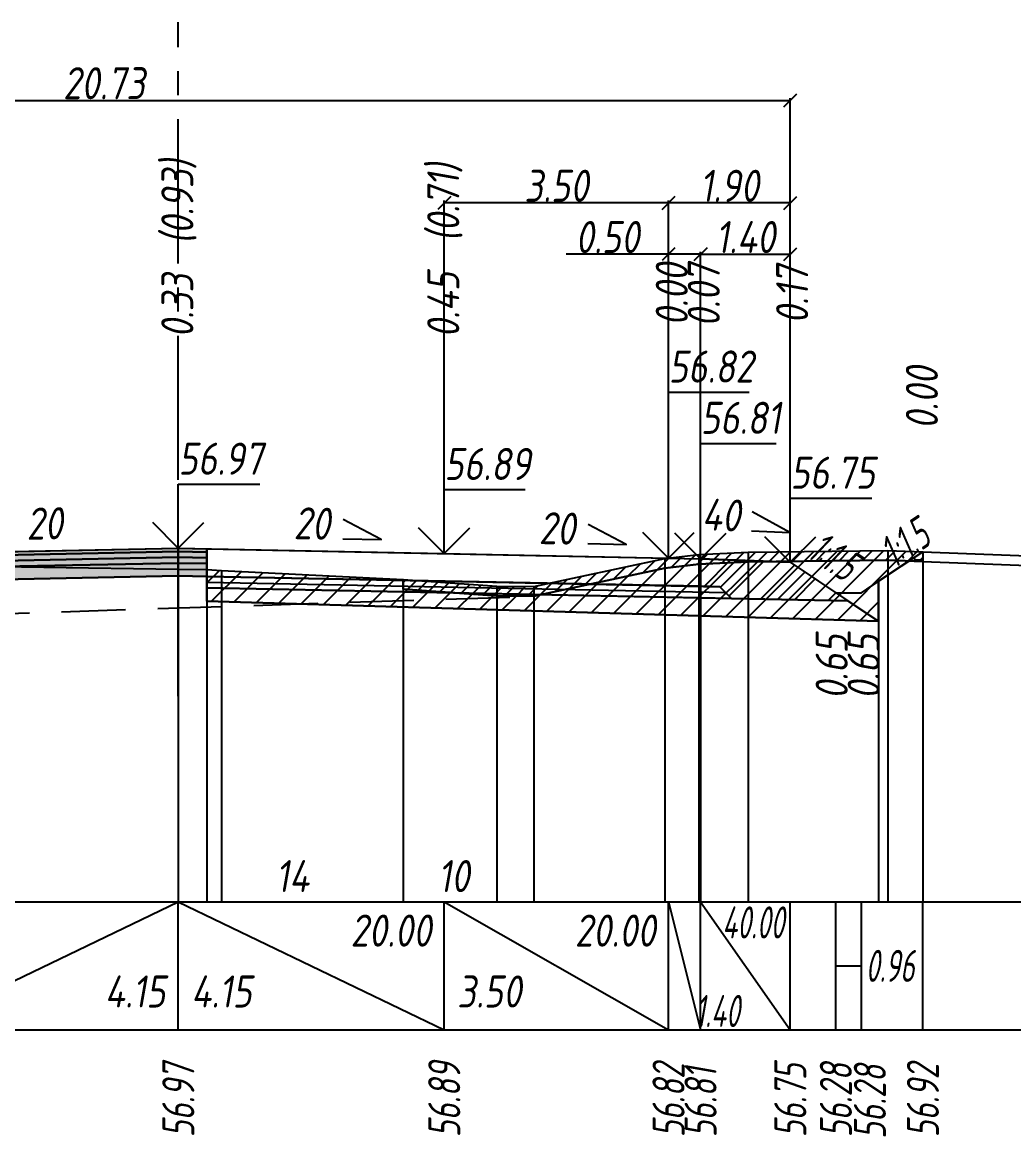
# Model space of a CAD drawing. Extents: x -717 to 1451, y -133302 to 233.
# Drawn here: x 163.2 to 240.6, y -78570.3 to -78483.4 of the extents above; entities that cross this region are included whole.
import ezdxf
from ezdxf.enums import TextEntityAlignment as Align

# ---------------------------------------------------------------- set-up
doc = ezdxf.new("R2010")
doc.units = 0
doc.linetypes.add('осевая2', pattern=[1.125, 0.75, -0.125, 0.125, -0.125])
doc.linetypes.add('штриховая', pattern=[0.75, 0.5, -0.25])
for name, color, linetype in [('Интерполированный поперечник', 2, 'Continuous'), ('Код_514', 1, 'Continuous'), ('Контур_0', 7, 'Continuous'), ('Контур_2521', 7, 'Continuous'), ('Контур_2564', 7, 'Continuous'), ('Контур_2660', 7, 'Continuous'), ('Контур_2665', 7, 'Continuous'), ('Контур_400', 7, 'Continuous'), ('Контур_508', 7, 'Continuous'), ('Контур_512', 7, 'Continuous'), ('Контур_513', 7, 'Continuous'), ('Красный поперечник', 1, 'Continuous'), ('Объём_2501', 7, 'Continuous'), ('Объём_2564', 7, 'Continuous'), ('Объём_2650', 7, 'Continuous'), ('Объём_2660', 7, 'Continuous'), ('Объём_2661', 7, 'Continuous'), ('Объём_2662', 7, 'Continuous'), ('Объём_2663', 7, 'Continuous'), ('Объём_2664', 7, 'Continuous'), ('Объём_2665', 7, 'Continuous'), ('Объём_2666', 7, 'Continuous'), ('Объём_2753', 7, 'Continuous'), ('Ось', 1, 'осевая2'), ('Откосы', 7, 'Continuous'), ('Отметки покрытия', 7, 'Continuous'), ('Рабочие отметки', 7, 'Continuous'), ('Рабочие отметки доп.', 7, 'Continuous'), ('Слои выравнивания', 7, 'Continuous'), ('Таблица', 7, 'Continuous'), ('Уклоны проезжей части', 7, 'Continuous'), ('Черный поперечник', 3, 'Continuous')]:
    doc.layers.add(name, color=color, linetype=linetype)
for name, color, linetype, true_color in [('Контур_2540', 2, 'Continuous', 0xffff00), ('Контур_2560', 2, 'Continuous', 0xffff00), ('Контур_2561', 7, 'Continuous', 0xff8040), ('Контур_2562', 3, 'Continuous', 0x00ff00), ('Контур_2563', 7, 'Continuous', 0xff8000), ('Контур_2570', 7, 'Continuous', 0x80ff00), ('Контур_2725', 7, 'Continuous', 0x323232), ('Контур_2736', 4, 'Continuous', 0x00ffff), ('Контур_2760', 7, 'Continuous', 0x323232), ('Контур_2761', 7, 'Continuous', 0x323232), ('Контур_2762', 7, 'Continuous', 0x323232), ('Контур_2763', 7, 'Continuous', 0x323232), ('Контур_402', 7, 'Continuous', 0xff6464), ('Контур_703', 4, 'Continuous', 0x00ffff), ('Контур_707', 4, 'Continuous', 0x00ffff), ('Контур_720', 131, 'Continuous', 0xaaffff), ('Объём_2500', 7, 'Continuous', 0xc0c0c0), ('Объём_2520', 7, 'Continuous', 0x80ffff), ('Объём_2540', 2, 'Continuous', 0xffff00), ('Объём_2560', 2, 'Continuous', 0xffff00), ('Объём_2561', 7, 'Continuous', 0xff8040), ('Объём_2562', 3, 'Continuous', 0x00ff00), ('Объём_2563', 7, 'Continuous', 0xff8000), ('Объём_2570', 7, 'Continuous', 0x80ff00), ('Объём_2580', 3, 'Continuous', 0x00ff00), ('Объём_2600', 7, 'Continuous', 0x808000), ('Объём_2746', 2, 'Continuous', 0xffff00)]:
    doc.layers.add(name, color=color, linetype=linetype, true_color=true_color)
doc.styles.get("Standard").update_dxf_attribs({"font": 'txt', "height": 2.5})
doc.styles.add('М', font='romand.shx', dxfattribs={"width": 0.8, "oblique": 10, "height": 2.5})
doc.dimstyles.get("Standard").update_dxf_attribs({"dimtxt": 0.18, "dimasz": 0.18, "dimexe": 0.18, "dimexo": 0.0625, "dimgap": 0.09, "dimtad": 0, "dimtih": 1, "dimtoh": 1, "dimdec": 4, "dimzin": 0, "dimdsep": 46, "dimtxsty": 'Standard', "dimcen": 0.09, "dimadec": 0, "dimazin": 0, "dimtfac": 1, "dimtdec": 4, "dimtofl": 0, "dimtmove": 0, "dimatfit": 3, "dimfxl": 1, "dimtolj": 1, "dimtzin": 0, "dimarcsym": 0})

# ---------------------------------------------------------------- blocks, each defined once
blk = doc.blocks.new('_Oblique')
at = {"color": 0, "linetype": 'ByBlock', "lineweight": -2}
blk.add_line((-0.5, -0.5), (0.5, 0.5), dxfattribs=at)
blk = doc.blocks.new('*D3189')
at = {"color": 0, "lineweight": -2, "transparency": 16777216}
for p, q in [((216.147, -78525.246), (216.147, -78501.314)), ((216.147, -78501.494), (223.147, -78501.494)), ((223.147, -78525.526), (223.147, -78501.314))]:
    blk.add_line(p, q, dxfattribs=at)
at = {"layer": 'Defpoints', "color": 0, "transparency": 16777216}
for p in [(223.147, -78501.494), (216.147, -78525.309), (223.147, -78525.589)]:
    blk.add_point(p, dxfattribs=at)
at = {"color": 0, "lineweight": -2, "transparency": 16777216, "rotation": 180}
blk.add_blockref('_Oblique', (216.147, -78501.494), dxfattribs=at)
at = {"color": 0, "lineweight": -2, "transparency": 16777216}
blk.add_blockref('_Oblique', (223.147, -78501.494), dxfattribs=at)
at = {"color": 0, "transparency": 16777216, "insert": (219.647, -78500.154), "char_height": 2.5, "width": 0.69, "attachment_point": 5, "style": 'М'}
blk.add_mtext('\\A1;1.40', dxfattribs=at)
blk = doc.blocks.new('*D3191')
at = {"color": 0, "lineweight": -2, "transparency": 16777216}
for p, q in [((213.647, -78501.494), (205.655, -78501.494)), ((213.647, -78525.196), (213.647, -78501.314)), ((216.147, -78501.494), (213.647, -78501.494)), ((216.147, -78525.246), (216.147, -78501.314))]:
    blk.add_line(p, q, dxfattribs=at)
at = {"layer": 'Defpoints', "color": 0, "transparency": 16777216}
for p in [(216.147, -78501.494), (213.647, -78525.259), (216.147, -78525.309)]:
    blk.add_point(p, dxfattribs=at)
at = {"color": 0, "lineweight": -2, "transparency": 16777216, "rotation": 180}
blk.add_blockref('_Oblique', (213.647, -78501.494), dxfattribs=at)
at = {"color": 0, "lineweight": -2, "transparency": 16777216}
blk.add_blockref('_Oblique', (216.147, -78501.494), dxfattribs=at)
at = {"color": 0, "transparency": 16777216, "insert": (208.882, -78500.154), "char_height": 2.5, "width": 0.72, "attachment_point": 5, "style": 'М'}
blk.add_mtext('\\A1;0.50', dxfattribs=at)
blk = doc.blocks.new('*D3193')
at = {"color": 0, "lineweight": -2, "transparency": 16777216}
for p, q in [((196.147, -78524.846), (196.147, -78497.314)), ((213.647, -78497.494), (196.147, -78497.494)), ((213.647, -78525.196), (213.647, -78497.314))]:
    blk.add_line(p, q, dxfattribs=at)
at = {"layer": 'Defpoints', "color": 0, "transparency": 16777216}
for p in [(196.147, -78497.494), (196.147, -78524.909), (213.647, -78525.259)]:
    blk.add_point(p, dxfattribs=at)
at = {"color": 0, "lineweight": -2, "transparency": 16777216, "rotation": 180}
blk.add_blockref('_Oblique', (196.147, -78497.494), dxfattribs=at)
at = {"color": 0, "lineweight": -2, "transparency": 16777216}
blk.add_blockref('_Oblique', (213.647, -78497.494), dxfattribs=at)
at = {"color": 0, "transparency": 16777216, "insert": (204.897, -78496.154), "char_height": 2.5, "width": 0.75, "attachment_point": 5, "style": 'М'}
blk.add_mtext('\\A1;3.50', dxfattribs=at)
blk = doc.blocks.new('*D3194')
at = {"color": 0, "lineweight": -2, "transparency": 16777216}
for p, q in [((213.647, -78525.196), (213.647, -78497.314)), ((223.147, -78497.494), (213.647, -78497.494)), ((223.147, -78525.526), (223.147, -78497.314))]:
    blk.add_line(p, q, dxfattribs=at)
at = {"layer": 'Defpoints', "color": 0, "transparency": 16777216}
for p in [(213.647, -78497.494), (213.647, -78525.259), (223.147, -78525.589)]:
    blk.add_point(p, dxfattribs=at)
at = {"color": 0, "lineweight": -2, "transparency": 16777216, "rotation": 180}
blk.add_blockref('_Oblique', (213.647, -78497.494), dxfattribs=at)
at = {"color": 0, "lineweight": -2, "transparency": 16777216}
blk.add_blockref('_Oblique', (223.147, -78497.494), dxfattribs=at)
at = {"color": 0, "transparency": 16777216, "insert": (218.397, -78496.154), "char_height": 2.5, "width": 0.69, "attachment_point": 5, "style": 'М'}
blk.add_mtext('\\A1;1.90', dxfattribs=at)
blk = doc.blocks.new('*D3196')
at = {"color": 0, "lineweight": -2, "transparency": 16777216}
for p, q in [((119.507, -78525.663), (119.507, -78489.314)), ((223.147, -78525.526), (223.147, -78489.314)), ((119.507, -78489.494), (223.147, -78489.494))]:
    blk.add_line(p, q, dxfattribs=at)
at = {"layer": 'Defpoints', "color": 0, "transparency": 16777216}
for p in [(223.147, -78489.494), (119.507, -78525.725), (223.147, -78525.589)]:
    blk.add_point(p, dxfattribs=at)
at = {"color": 0, "lineweight": -2, "transparency": 16777216, "rotation": 180}
blk.add_blockref('_Oblique', (119.507, -78489.494), dxfattribs=at)
at = {"color": 0, "lineweight": -2, "transparency": 16777216}
blk.add_blockref('_Oblique', (223.147, -78489.494), dxfattribs=at)
at = {"color": 0, "transparency": 16777216, "insert": (169.599, -78488.154), "char_height": 2.5, "width": 0.93, "attachment_point": 5, "style": 'М'}
blk.add_mtext('\\A1;20.73', dxfattribs=at)

msp = doc.modelspace()

# ---------------------------------------------------------------- hatches: boundary and pattern name
at = {"layer": 'Объём_2563'}
h = msp.add_hatch(dxfattribs=at)
h.set_pattern_fill('ANSI31', color=256, scale=0.3)
h.paths.add_polyline_path([(217.647, -78527.426), (216.147, -78527.396), (216.147, -78525.246), (223.147, -78525.526), (227.647, -78528.526), (218.566, -78528.345)])
at = {"layer": 'Объём_2570'}
h = msp.add_hatch(dxfattribs=at)
h.set_pattern_fill('ANSI31', color=256, scale=0.2)
h.paths.add_polyline_path([(233.491, -78525.454), (230.768, -78525.352), (219.85, -78525.489), (216.009, -78525.663), (213.348, -78525.975), (203.139, -78528.171), (200.238, -78528.134), (192.938, -78527.626), (192.938, -78526.876), (200.238, -78527.384), (203.139, -78527.421), (213.348, -78525.225), (216.009, -78524.913), (219.85, -78524.739), (230.768, -78524.602), (233.491, -78524.704)])
at = {"layer": 'Объём_2600'}
h = msp.add_hatch(dxfattribs=at)
h.set_pattern_fill('HONEY', color=5, scale=0.3)
h.paths.add_polyline_path([(232.427, -78525.414), (233.491, -78524.704), (233.491, -78525.454)])
h = msp.add_hatch(dxfattribs=at)
h.set_pattern_fill('ANSI31', color=6, scale=0.4)
h.paths.add_polyline_path([(230.039, -78527.006), (230.039, -78530.121), (177.629, -78528.548), (177.629, -78526.091), (178.77, -78526.163), (192.938, -78526.876), (192.938, -78527.626), (200.238, -78528.134), (203.139, -78528.171), (213.348, -78525.975), (216.009, -78525.663), (219.85, -78525.489), (230.768, -78525.352), (232.427, -78525.414)])
at = {"layer": 'Слои выравнивания'}
for color, points in [(2, [(129.693, -78525.346), (131.041, -78525.319), (137.147, -78525.196), (153.067, -78524.878), (154.387, -78524.852), (154.647, -78524.846), (161.656, -78524.706), (175.397, -78524.431), (175.397, -78524.681), (161.656, -78524.956), (154.647, -78525.096), (154.387, -78525.102), (153.067, -78525.128), (137.147, -78525.446), (131.041, -78525.569), (129.693, -78525.596)]), (3, [(129.693, -78525.596), (131.041, -78525.569), (137.147, -78525.446), (153.067, -78525.128), (154.387, -78525.102), (154.647, -78525.096), (161.656, -78524.956), (175.397, -78524.681), (175.397, -78525.131), (161.656, -78525.406), (154.647, -78525.546), (154.387, -78525.552), (153.067, -78525.578), (137.147, -78525.896), (131.041, -78526.019), (129.693, -78526.046)]), (2, [(175.397, -78524.431), (177.629, -78524.476), (177.629, -78524.726), (175.397, -78524.681)]), (3, [(175.397, -78524.681), (177.629, -78524.726), (177.629, -78525.176), (175.397, -78525.131)]), (4, [(129.693, -78526.046), (131.041, -78526.019), (137.147, -78525.896), (153.067, -78525.578), (154.387, -78525.552), (154.647, -78525.546), (161.656, -78525.406), (175.397, -78525.131), (175.397, -78525.581), (161.656, -78525.856), (154.647, -78525.996), (154.387, -78526.002), (153.067, -78526.028), (137.147, -78526.346), (131.041, -78526.469), (129.693, -78526.496)]), (5, [(129.693, -78526.496), (131.041, -78526.469), (137.147, -78526.346), (153.067, -78526.028), (154.387, -78526.002), (154.647, -78525.996), (161.656, -78525.856), (175.397, -78525.581), (175.397, -78526.581), (161.656, -78526.856), (154.647, -78526.996), (154.387, -78527.002), (153.067, -78527.028), (137.147, -78527.346), (131.041, -78527.469), (129.693, -78527.496)]), (4, [(175.397, -78525.131), (177.629, -78525.176), (177.629, -78525.626), (175.397, -78525.581)]), (5, [(175.397, -78525.581), (177.629, -78525.626), (177.629, -78526.626), (175.397, -78526.581)])]:
    msp.add_hatch(color=color, dxfattribs=at).paths.add_polyline_path(points)

# ---------------------------------------------------------------- linework, layer by layer
at = {"layer": 'Интерполированный поперечник', "linetype": 'штриховая', "ltscale": 10, "flags": 128}
msp.add_lwpolyline([(91.331, -78531.829), (203.139, -78528.171)], dxfattribs=at)
at = {"layer": 'Код_514'}
for p, q in [((154.647, -78562), (175.397, -78552)), ((175.397, -78562), (175.397, -78552)), ((175.397, -78552), (196.147, -78562)), ((196.147, -78562), (196.147, -78552)), ((196.147, -78552), (213.647, -78562)), ((213.647, -78562), (213.647, -78552)), ((213.647, -78552), (216.147, -78562)), ((216.147, -78562), (216.147, -78552)), ((216.147, -78552), (223.147, -78562)), ((223.147, -78562), (223.147, -78552)), ((226.703, -78562), (226.703, -78552)), ((228.703, -78562), (228.703, -78552)), ((233.491, -78562), (233.491, -78552)), ((226.703, -78557), (228.703, -78557))]:
    msp.add_line(p, q, dxfattribs=at)
at = {"layer": 'Контур_0', "color": 18, "true_color": 0x000000, "flags": 128}
for points in [[(177.629, -78524.476), (216.147, -78525.246), (216.147, -78527.396), (177.629, -78526.626), (177.629, -78524.476), (177.629, -78524.476)], [(196.147, -78526.996), (217.647, -78527.426), (218.566, -78528.345), (177.629, -78527.526), (177.629, -78526.626), (196.147, -78526.996), (196.147, -78526.996)], [(216.147, -78527.396), (217.647, -78527.426), (218.566, -78528.345), (227.647, -78528.526)]]:
    msp.add_lwpolyline(points, dxfattribs=at)
at = {"layer": 'Контур_2521', "color": 18, "true_color": 0x000000, "flags": 128}
msp.add_lwpolyline([(177.629, -78527.076), (218.106, -78527.886)], dxfattribs=at)
at = {"layer": 'Контур_2540', "flags": 128}
msp.add_lwpolyline([(177.629, -78527.526), (227.647, -78528.526), (230.039, -78530.121), (177.629, -78528.548), (177.629, -78527.526), (177.629, -78527.526)], dxfattribs=at)
at = {"layer": 'Контур_2560', "flags": 128}
msp.add_lwpolyline([(216.147, -78525.246), (223.147, -78525.526), (223.147, -78525.526), (223.147, -78525.526)], dxfattribs=at)
at = {"layer": 'Контур_2561', "flags": 128}
msp.add_lwpolyline([(216.147, -78525.246), (216.147, -78525.246), (223.147, -78525.526), (223.147, -78525.526), (216.147, -78525.246)], dxfattribs=at)
at = {"layer": 'Контур_2562', "flags": 128}
msp.add_lwpolyline([(223.147, -78525.526), (223.147, -78525.526), (223.147, -78525.526), (223.147, -78525.526), (223.147, -78525.526)], dxfattribs=at)
at = {"layer": 'Контур_2563', "flags": 128}
msp.add_lwpolyline([(217.647, -78527.426), (216.147, -78527.396), (216.147, -78525.246), (223.147, -78525.526), (227.647, -78528.526), (218.566, -78528.345), (217.647, -78527.426), (217.647, -78527.426)], dxfattribs=at)
at = {"layer": 'Контур_2564', "flags": 128}
msp.add_lwpolyline([(216.147, -78525.246), (223.147, -78525.526)], dxfattribs=at)
at = {"layer": 'Контур_2570', "flags": 128}
msp.add_lwpolyline([(86.234, -78532.75), (91.331, -78532.579), (98.008, -78531.793), (98.008, -78531.793), (102.141, -78530.807), (111.006, -78528.881), (111.006, -78528.131), (112.055, -78528.024), (129.693, -78526.337), (131.041, -78526.304), (153.067, -78525.729), (154.387, -78525.749), (175.397, -78526.058), (177.629, -78526.091), (178.77, -78526.163), (192.938, -78526.876), (192.938, -78527.626), (200.238, -78528.134), (203.139, -78528.171), (213.348, -78525.975), (216.009, -78525.663), (219.85, -78525.489), (230.768, -78525.352), (243.043, -78525.814)], dxfattribs=at)
at = {"layer": 'Контур_2660', "flags": 128}
msp.add_lwpolyline([(177.629, -78528.548), (230.039, -78530.121)], dxfattribs=at)
at = {"layer": 'Контур_2665', "flags": 128}
msp.add_lwpolyline([(223.147, -78525.526), (223.147, -78525.526)], dxfattribs=at)
at = {"layer": 'Контур_2725', "flags": 128}
msp.add_lwpolyline([(129.693, -78527.496), (131.041, -78527.469), (137.147, -78527.346), (153.067, -78527.028), (154.387, -78527.002), (154.647, -78526.996), (161.656, -78526.856), (175.397, -78526.581), (177.629, -78526.626)], dxfattribs=at)
at = {"layer": 'Контур_2736', "flags": 128}
msp.add_lwpolyline([(223.147, -78525.526), (223.147, -78525.526)], dxfattribs=at)
at = {"layer": 'Контур_2760', "flags": 128}
msp.add_lwpolyline([(129.693, -78525.346), (131.041, -78525.319), (137.147, -78525.196), (153.067, -78524.878), (154.387, -78524.852), (154.647, -78524.846), (161.656, -78524.706), (175.397, -78524.431), (177.629, -78524.476)], dxfattribs=at)
at = {"layer": 'Контур_2761', "flags": 128}
msp.add_lwpolyline([(129.693, -78525.596), (131.041, -78525.569), (137.147, -78525.446), (153.067, -78525.128), (154.387, -78525.102), (154.647, -78525.096), (161.656, -78524.956), (175.397, -78524.681), (177.629, -78524.726)], dxfattribs=at)
at = {"layer": 'Контур_2762', "flags": 128}
msp.add_lwpolyline([(129.693, -78526.046), (131.041, -78526.019), (137.147, -78525.896), (153.067, -78525.578), (154.387, -78525.552), (154.647, -78525.546), (161.656, -78525.406), (175.397, -78525.131), (177.629, -78525.176)], dxfattribs=at)
at = {"layer": 'Контур_2763', "flags": 128}
msp.add_lwpolyline([(129.693, -78526.496), (131.041, -78526.469), (137.147, -78526.346), (153.067, -78526.028), (154.387, -78526.002), (154.647, -78525.996), (161.656, -78525.856), (175.397, -78525.581), (177.629, -78525.626)], dxfattribs=at)
at = {"layer": 'Контур_400', "flags": 128}
for points in [[(125.17, -78525.436), (127.67, -78525.386), (127.67, -78525.386), (137.147, -78525.196), (137.147, -78525.196), (137.147, -78525.196), (137.147, -78525.196), (154.647, -78524.846), (175.397, -78524.431)], [(175.397, -78524.431), (196.147, -78524.846), (213.647, -78525.196), (213.647, -78525.196), (213.647, -78525.196), (213.647, -78525.196), (213.647, -78525.196), (213.647, -78525.196), (216.147, -78525.246)]]:
    msp.add_lwpolyline(points, dxfattribs=at)
at = {"layer": 'Контур_402', "flags": 128}
msp.add_lwpolyline([(112.446, -78530.37), (129.693, -78529.853), (129.693, -78527.496), (175.397, -78526.581), (177.629, -78526.626), (177.629, -78528.548), (230.039, -78530.121)], dxfattribs=at)
at = {"layer": 'Контур_508', "flags": 128}
msp.add_lwpolyline([(111.234, -78531.178), (112.446, -78530.37), (129.693, -78529.853), (129.693, -78527.496), (175.397, -78526.581), (177.629, -78526.626), (177.629, -78528.548), (230.039, -78530.121), (230.039, -78527.006), (233.491, -78524.704)], dxfattribs=at)
at = {"layer": 'Контур_512', "flags": 128}
msp.add_lwpolyline([(177.629, -78528.548), (230.039, -78530.121), (230.039, -78527.006), (233.491, -78524.704)], dxfattribs=at)
at = {"layer": 'Контур_513', "flags": 128}
msp.add_lwpolyline([(111.234, -78531.178), (112.446, -78530.37), (129.693, -78529.853), (129.693, -78527.496), (175.397, -78526.581), (177.629, -78526.626), (177.629, -78528.548), (230.039, -78530.121), (230.039, -78527.006), (233.491, -78524.704)], dxfattribs=at)
at = {"layer": 'Контур_703', "flags": 128}
for points in [[(223.147, -78525.526), (223.147, -78525.526)], [(223.147, -78525.526), (226.703, -78527.897)], [(223.147, -78525.526), (226.703, -78527.897)]]:
    msp.add_lwpolyline(points, dxfattribs=at)
at = {"layer": 'Контур_707', "flags": 128}
for points in [[(228.703, -78527.897), (232.258, -78525.526), (232.258, -78525.526), (233.491, -78524.704)], [(232.258, -78525.526), (232.258, -78525.526), (233.491, -78524.704)], [(228.703, -78527.897), (232.258, -78525.526)]]:
    msp.add_lwpolyline(points, dxfattribs=at)
at = {"layer": 'Контур_720', "flags": 128}
msp.add_lwpolyline([(226.703, -78527.897), (228.703, -78527.897)], dxfattribs=at)
at = {"layer": 'Красный поперечник'}
for p, q in [((154.647, -78524.846), (175.397, -78524.431)), ((175.397, -78524.431), (196.147, -78524.846)), ((196.147, -78524.846), (213.647, -78525.196)), ((228.703, -78527.897), (233.491, -78524.704)), ((233.491, -78524.704), (233.491, -78552)), ((213.647, -78525.196), (216.147, -78525.246)), ((216.147, -78525.246), (223.147, -78525.526)), ((223.147, -78525.526), (226.703, -78527.897)), ((230.039, -78527.006), (230.039, -78552)), ((226.703, -78527.897), (228.703, -78527.897)), ((177.629, -78528.548), (177.629, -78552)), ((230.039, -78530.121), (230.039, -78552))]:
    msp.add_line(p, q, dxfattribs=at)
at = {"layer": 'Объём_2500', "color": 18, "true_color": 0x000000, "flags": 128}
msp.add_lwpolyline([(177.629, -78524.476), (216.147, -78525.246), (216.147, -78527.396), (177.629, -78526.626), (177.629, -78524.476), (177.629, -78524.476)], dxfattribs=at)
at = {"layer": 'Объём_2501', "flags": 128}
for points in [[(125.17, -78525.436), (127.67, -78525.386), (127.67, -78525.386), (137.147, -78525.196), (137.147, -78525.196), (137.147, -78525.196), (137.147, -78525.196), (154.647, -78524.846), (175.397, -78524.431)], [(175.397, -78524.431), (196.147, -78524.846), (213.647, -78525.196), (213.647, -78525.196), (213.647, -78525.196), (213.647, -78525.196), (213.647, -78525.196), (213.647, -78525.196), (216.147, -78525.246)]]:
    msp.add_lwpolyline(points, dxfattribs=at)
at = {"layer": 'Объём_2520', "color": 250, "flags": 128}
msp.add_lwpolyline([(196.147, -78526.996), (217.647, -78527.426), (218.566, -78528.345), (177.629, -78527.526), (177.629, -78526.626), (196.147, -78526.996), (196.147, -78526.996)], dxfattribs=at)
at = {"layer": 'Объём_2540', "flags": 128}
msp.add_lwpolyline([(177.629, -78527.526), (227.647, -78528.526), (230.039, -78530.121), (177.629, -78528.548), (177.629, -78527.526), (177.629, -78527.526)], dxfattribs=at)
at = {"layer": 'Объём_2560', "flags": 128}
msp.add_lwpolyline([(216.147, -78525.246), (223.147, -78525.526), (223.147, -78525.526), (223.147, -78525.526)], dxfattribs=at)
at = {"layer": 'Объём_2561', "flags": 128}
msp.add_lwpolyline([(216.147, -78525.246), (216.147, -78525.246), (223.147, -78525.526), (223.147, -78525.526), (216.147, -78525.246)], dxfattribs=at)
at = {"layer": 'Объём_2562', "flags": 128}
msp.add_lwpolyline([(223.147, -78525.526), (223.147, -78525.526), (223.147, -78525.526), (223.147, -78525.526), (223.147, -78525.526)], dxfattribs=at)
at = {"layer": 'Объём_2563', "color": 250, "flags": 128}
msp.add_lwpolyline([(217.647, -78527.426), (216.147, -78527.396), (216.147, -78525.246), (223.147, -78525.526), (227.647, -78528.526), (218.566, -78528.345), (217.647, -78527.426), (217.647, -78527.426)], dxfattribs=at)
at = {"layer": 'Объём_2564', "flags": 128}
msp.add_lwpolyline([(216.147, -78525.246), (223.147, -78525.526)], dxfattribs=at)
at = {"layer": 'Объём_2570', "flags": 128}
msp.add_lwpolyline([(233.491, -78525.454), (230.768, -78525.352), (219.85, -78525.489), (216.009, -78525.663), (213.348, -78525.975), (203.139, -78528.171), (200.238, -78528.134), (192.938, -78527.626), (192.938, -78526.876), (200.238, -78527.384), (203.139, -78527.421), (213.348, -78525.225), (216.009, -78524.913), (219.85, -78524.739), (230.768, -78524.602), (233.491, -78524.704), (233.491, -78525.454), (233.491, -78525.454)], dxfattribs=at)
at = {"layer": 'Объём_2580', "flags": 128}
msp.add_lwpolyline([(232.258, -78525.526), (232.258, -78525.526), (233.491, -78524.704)], dxfattribs=at)
at = {"layer": 'Объём_2600', "color": 5, "flags": 128}
msp.add_lwpolyline([(232.427, -78525.414), (233.491, -78524.704), (233.491, -78525.454), (232.427, -78525.414), (232.427, -78525.414)], dxfattribs=at)
at = {"layer": 'Объём_2650', "color": 6, "flags": 128}
msp.add_lwpolyline([(230.039, -78527.006), (230.039, -78530.121), (177.629, -78528.548), (177.629, -78526.091), (178.77, -78526.163), (192.938, -78526.876), (192.938, -78527.626), (200.238, -78528.134), (203.139, -78528.171), (213.348, -78525.975), (216.009, -78525.663), (219.85, -78525.489), (230.768, -78525.352), (232.427, -78525.414), (230.039, -78527.006), (230.039, -78527.006)], dxfattribs=at)
at = {"layer": 'Объём_2660', "flags": 128}
msp.add_lwpolyline([(177.629, -78528.548), (230.039, -78530.121)], dxfattribs=at)
at = {"layer": 'Объём_2661', "flags": 128}
msp.add_lwpolyline([(223.147, -78525.526), (226.703, -78527.897)], dxfattribs=at)
at = {"layer": 'Объём_2662', "flags": 128}
msp.add_lwpolyline([(228.703, -78527.897), (232.258, -78525.526), (233.491, -78524.704)], dxfattribs=at)
at = {"layer": 'Объём_2663', "flags": 128}
msp.add_lwpolyline([(226.703, -78527.897), (228.703, -78527.897)], dxfattribs=at)
at = {"layer": 'Объём_2664', "flags": 128}
msp.add_lwpolyline([(226.703, -78527.897), (228.703, -78527.897)], dxfattribs=at)
at = {"layer": 'Объём_2665', "flags": 128}
msp.add_lwpolyline([(223.147, -78525.526), (223.147, -78525.526)], dxfattribs=at)
at = {"layer": 'Объём_2666', "flags": 128}
msp.add_lwpolyline([(223.147, -78525.526), (223.147, -78525.526)], dxfattribs=at)
at = {"layer": 'Объём_2746', "flags": 128}
msp.add_lwpolyline([(223.147, -78525.526), (226.703, -78527.897), (228.703, -78527.897), (230.039, -78527.006), (230.039, -78530.121), (177.629, -78528.548), (177.629, -78526.091), (178.77, -78526.163), (192.938, -78526.876), (192.938, -78527.626), (200.238, -78528.134), (203.139, -78528.171), (213.348, -78525.975), (216.009, -78525.663), (219.85, -78525.489), (221.64, -78525.466), (223.147, -78525.526), (223.147, -78525.526)], dxfattribs=at)
at = {"layer": 'Объём_2753', "flags": 128}
msp.add_lwpolyline([(177.629, -78524.476), (177.629, -78524.476)], dxfattribs=at)
at = {"layer": 'Ось', "ltscale": 15}
msp.add_line((175.397, -78535.971), (175.397, -78483.402), dxfattribs=at)
at = {"layer": 'Отметки покрытия', "color": 1}
for p, q in [((213.647, -78525.196), (213.647, -78512.246)), ((213.647, -78512.246), (219.947, -78512.246)), ((216.147, -78525.246), (216.147, -78516.246)), ((216.147, -78516.246), (222.047, -78516.246)), ((175.397, -78524.431), (175.397, -78519.431)), ((175.397, -78519.431), (181.747, -78519.431)), ((196.147, -78524.846), (196.147, -78519.846)), ((196.147, -78519.846), (202.447, -78519.846)), ((223.147, -78525.526), (223.147, -78520.526)), ((223.147, -78520.526), (229.497, -78520.526)), ((175.397, -78524.431), (173.397, -78522.431)), ((175.397, -78524.431), (177.397, -78522.431)), ((196.147, -78524.846), (194.147, -78522.846)), ((196.147, -78524.846), (198.147, -78522.846)), ((213.647, -78525.196), (211.647, -78523.196)), ((213.647, -78525.196), (215.647, -78523.196)), ((216.147, -78525.246), (214.147, -78523.246)), ((216.147, -78525.246), (218.147, -78523.246)), ((223.147, -78525.526), (221.147, -78523.526)), ((223.147, -78525.526), (225.147, -78523.526))]:
    msp.add_line(p, q, dxfattribs=at)
at = {"layer": 'Слои выравнивания'}
for p, q in [((175.397, -78524.431), (175.397, -78552)), ((177.629, -78524.476), (177.629, -78552)), ((216.147, -78525.246), (216.147, -78552))]:
    msp.add_line(p, q, dxfattribs=at)
at = {"layer": 'Слои выравнивания', "color": 2, "flags": 128}
for points in [[(129.693, -78525.346), (131.041, -78525.319), (137.147, -78525.196), (153.067, -78524.878), (154.387, -78524.852), (154.647, -78524.846), (161.656, -78524.706), (175.397, -78524.431), (175.397, -78524.681), (161.656, -78524.956), (154.647, -78525.096), (154.387, -78525.102), (153.067, -78525.128), (137.147, -78525.446), (131.041, -78525.569), (129.693, -78525.596)], [(175.397, -78524.431), (177.629, -78524.476), (177.629, -78524.726), (175.397, -78524.681)]]:
    msp.add_lwpolyline(points, close=True, dxfattribs=at)
at = {"layer": 'Слои выравнивания', "color": 3, "flags": 128}
for points in [[(129.693, -78525.596), (131.041, -78525.569), (137.147, -78525.446), (153.067, -78525.128), (154.387, -78525.102), (154.647, -78525.096), (161.656, -78524.956), (175.397, -78524.681), (175.397, -78525.131), (161.656, -78525.406), (154.647, -78525.546), (154.387, -78525.552), (153.067, -78525.578), (137.147, -78525.896), (131.041, -78526.019), (129.693, -78526.046)], [(175.397, -78524.681), (177.629, -78524.726), (177.629, -78525.176), (175.397, -78525.131)]]:
    msp.add_lwpolyline(points, close=True, dxfattribs=at)
at = {"layer": 'Слои выравнивания', "color": 4, "flags": 128}
for points in [[(129.693, -78526.046), (131.041, -78526.019), (137.147, -78525.896), (153.067, -78525.578), (154.387, -78525.552), (154.647, -78525.546), (161.656, -78525.406), (175.397, -78525.131), (175.397, -78525.581), (161.656, -78525.856), (154.647, -78525.996), (154.387, -78526.002), (153.067, -78526.028), (137.147, -78526.346), (131.041, -78526.469), (129.693, -78526.496)], [(175.397, -78525.131), (177.629, -78525.176), (177.629, -78525.626), (175.397, -78525.581)]]:
    msp.add_lwpolyline(points, close=True, dxfattribs=at)
at = {"layer": 'Слои выравнивания', "color": 5, "flags": 128}
for points in [[(129.693, -78526.496), (131.041, -78526.469), (137.147, -78526.346), (153.067, -78526.028), (154.387, -78526.002), (154.647, -78525.996), (161.656, -78525.856), (175.397, -78525.581), (175.397, -78526.581), (161.656, -78526.856), (154.647, -78526.996), (154.387, -78527.002), (153.067, -78527.028), (137.147, -78527.346), (131.041, -78527.469), (129.693, -78527.496)], [(175.397, -78525.581), (177.629, -78525.626), (177.629, -78526.626), (175.397, -78526.581)]]:
    msp.add_lwpolyline(points, close=True, dxfattribs=at)
at = {"layer": 'Таблица'}
for p, q in [((86.234, -78552), (258.491, -78552)), ((86.234, -78562), (258.491, -78562))]:
    msp.add_line(p, q, dxfattribs=at)
at = {"layer": 'Уклоны проезжей части', "color": 1, "flags": 128}
for points in [[(220.106, -78523.081), (223.103, -78523.201), (220.166, -78521.582)], [(188.22, -78523.686), (191.219, -78523.746), (188.25, -78522.186)], [(207.345, -78524.069), (210.344, -78524.129), (207.375, -78522.569)]]:
    msp.add_lwpolyline(points, dxfattribs=at)
at = {"layer": 'Черный поперечник', "color": 7}
for p, q in [((216.009, -78524.913), (216.009, -78552)), ((219.85, -78524.739), (219.85, -78552)), ((230.768, -78524.602), (230.768, -78552)), ((213.348, -78525.225), (213.348, -78552)), ((175.397, -78526.058), (175.397, -78552)), ((177.629, -78526.091), (177.629, -78552)), ((178.77, -78526.163), (178.77, -78552)), ((192.938, -78526.876), (192.938, -78552)), ((200.238, -78527.384), (200.238, -78552)), ((203.139, -78527.421), (203.139, -78552))]:
    msp.add_line(p, q, dxfattribs=at)
at = {"layer": 'Черный поперечник', "flags": 128}
msp.add_lwpolyline([(86.234, -78532), (91.331, -78531.829), (98.008, -78531.043), (102.141, -78530.057), (111.006, -78528.131), (112.055, -78528.024), (129.693, -78526.337), (131.041, -78526.304), (153.067, -78525.729), (154.387, -78525.749), (175.397, -78526.058), (177.629, -78526.091), (178.77, -78526.163), (192.938, -78526.876), (200.238, -78527.384), (203.139, -78527.421), (213.348, -78525.225), (216.009, -78524.913), (219.85, -78524.739), (230.768, -78524.602), (243.043, -78525.064), (247.845, -78525.091), (258.491, -78524.668)], dxfattribs=at)

# ---------------------------------------------------------------- texts
at = {"layer": 'Код_514', "style": 'М', "oblique": 10}
for s, width, p in [('40.00', 0.6, (222.673, -78552.364)), ('20.00', 0.8, (195.147, -78553)), ('20.00', 0.8, (212.647, -78553))]:
    msp.add_text(s, height=2.5, dxfattribs=dict(at, width=width)).set_placement(p, align=Align.TOP_RIGHT)
at = {"layer": 'Код_514', "style": 'М', "oblique": 10, "width": 0.6}
msp.add_text('0.96', height=2.5, dxfattribs=at).set_placement((230.934, -78557), align=Align.MIDDLE_CENTER)
at = {"layer": 'Код_514', "style": 'М', "oblique": 10, "width": 0.8}
msp.add_text('4.15', height=2.5, dxfattribs=at).set_placement((174.397, -78561), align=Align.BOTTOM_RIGHT)
at = {"layer": 'Код_514', "style": 'М', "oblique": 10}
for s, width, p in [('4.15', 0.8, (176.397, -78561)), ('3.50', 0.8, (197.147, -78561)), ('1.40', 0.6, (215.709, -78562.52))]:
    msp.add_text(s, height=2.5, dxfattribs=dict(at, width=width)).set_placement(p, align=Align.BOTTOM_LEFT)
at = {"layer": 'Код_514', "style": 'М', "oblique": 10, "width": 0.7}
for s, p in [('56.97', (175.397, -78570.382)), ('56.89', (196.147, -78570.382)), ('56.82', (213.647, -78570.382)), ('56.81', (216.147, -78570.382)), ('56.75', (223.147, -78570.382)), ('56.28', (226.703, -78570.382)), ('56.28', (229.355, -78570.504)), ('56.92', (233.491, -78570.382))]:
    msp.add_text(s, height=2.5, rotation=90, dxfattribs=at).set_placement(p, align=Align.MIDDLE_LEFT)
at = {"layer": 'Откосы', "color": 1, "style": 'М', "oblique": 10}
for s, rotation, width, p in [('40', 357.70938, 0.8, (217.685, -78523.829)), ('20', 1.14576, 0.8, (165.002, -78524.495)), ('20', 358.85423, 0.8, (185.792, -78524.495)), ('20', 358.85423, 0.8, (204.917, -78524.878)), ('1:1.5', 33.69007, 0.6, (233.196, -78525.662)), ('1:1.5', 326.30994, 0.6, (225.44, -78526.716))]:
    msp.add_text(s, height=2.5, rotation=rotation, dxfattribs=dict(at, width=width)).set_placement(p, align=Align.BOTTOM_CENTER)
at = {"layer": 'Отметки покрытия', "color": 1, "style": 'М', "oblique": 10, "width": 0.8}
for s, p in [('56.82', (213.647, -78512.254)), ('56.81', (216.147, -78516.254)), ('56.97', (175.397, -78519.439)), ('56.89', (196.147, -78519.854)), ('56.75', (223.147, -78520.534))]:
    msp.add_text(s, height=2.5, dxfattribs=at).set_placement(p, align=Align.BOTTOM_LEFT)
at = {"layer": 'Рабочие отметки', "color": 1, "style": 'М', "oblique": 10, "width": 0.8}
for s, p in [('0.00', (213.896, -78502.18)), ('0.07', (216.396, -78502.23)), ('0.17', (223.29, -78502.365)), ('0.65', (226.375, -78531.134)), ('0.65', (228.875, -78531.134))]:
    msp.add_text(s, height=2.5, rotation=90, dxfattribs=at).set_placement(p, align=Align.MIDDLE_RIGHT)
for s, p in [('0.33', (175.319, -78507.996)), ('0.45', (196.069, -78507.996)), ('0.00', (233.413, -78515.135))]:
    msp.add_text(s, height=2.5, rotation=90, dxfattribs=at).set_placement(p, align=Align.MIDDLE_LEFT)
at = {"layer": 'Рабочие отметки доп.', "color": 1, "style": 'М', "oblique": 10, "width": 0.8}
for s, p in [('(0.93)', (175.319, -78500.696)), ('(0.71)', (196.069, -78500.496))]:
    msp.add_text(s, height=2.5, rotation=90, dxfattribs=at).set_placement(p, align=Align.MIDDLE_LEFT)
at = {"layer": 'Слои выравнивания', "style": 'М', "oblique": 10, "width": 0.8}
for s, p in [('14', (184.304, -78552)), ('10', (196.888, -78552))]:
    msp.add_text(s, height=2.5, dxfattribs=at).set_placement(p, align=Align.BOTTOM_CENTER)

# ---------------------------------------------------------------- dimensions: what is measured, and where the dimension line sits
at = {"color": 5}
for base, p1, p2, picture, middle in [((223.147, -78489.494), (119.507, -78525.725), (223.147, -78525.589), '*D3196', (169.599, -78489.494)), ((216.147, -78501.494), (213.647, -78525.259), (216.147, -78525.309), '*D3191', (208.882, -78501.494))]:
    dim = msp.add_linear_dim(base=base, p1=p1, p2=p2, angle=180, dimstyle='Standard', override={"dimtxt": 2.5, "dimasz": 1, "dimtad": 1, "dimdec": 2, "dimlfac": 0.2, "dimtxsty": 'М', "dimblk1": 'Oblique', "dimblk2": 'Oblique', "dimsah": 1}, dxfattribs=at)
    dim.commit()
    dim.dimension.update_dxf_attribs({"geometry": picture, "text_midpoint": middle, "dimtype": 160})
for base, p1, p2, picture, middle in [((196.147, -78497.494), (213.647, -78525.259), (196.147, -78524.909), '*D3193', (204.897, -78496.154)), ((213.647, -78497.494), (223.147, -78525.589), (213.647, -78525.259), '*D3194', (218.397, -78496.154))]:
    dim = msp.add_linear_dim(base=base, p1=p1, p2=p2, dimstyle='Standard', override={"dimtxt": 2.5, "dimasz": 1, "dimtad": 1, "dimdec": 2, "dimlfac": 0.2, "dimtxsty": 'М', "dimblk1": 'Oblique', "dimblk2": 'Oblique', "dimsah": 1}, dxfattribs=at)
    dim.commit()
    dim.dimension.update_dxf_attribs({"geometry": picture, "text_midpoint": middle})
dim = msp.add_linear_dim(base=(223.147, -78501.494), p1=(216.147, -78525.309), p2=(223.147, -78525.589), angle=180, dimstyle='Standard', override={"dimtxt": 2.5, "dimasz": 1, "dimtad": 1, "dimdec": 2, "dimlfac": 0.2, "dimtxsty": 'М', "dimblk1": 'Oblique', "dimblk2": 'Oblique', "dimsah": 1}, dxfattribs=at)
dim.commit()
dim.dimension.update_dxf_attribs({"geometry": '*D3189', "text_midpoint": (219.647, -78500.154)})

doc.saveas('drawing.dxf')
